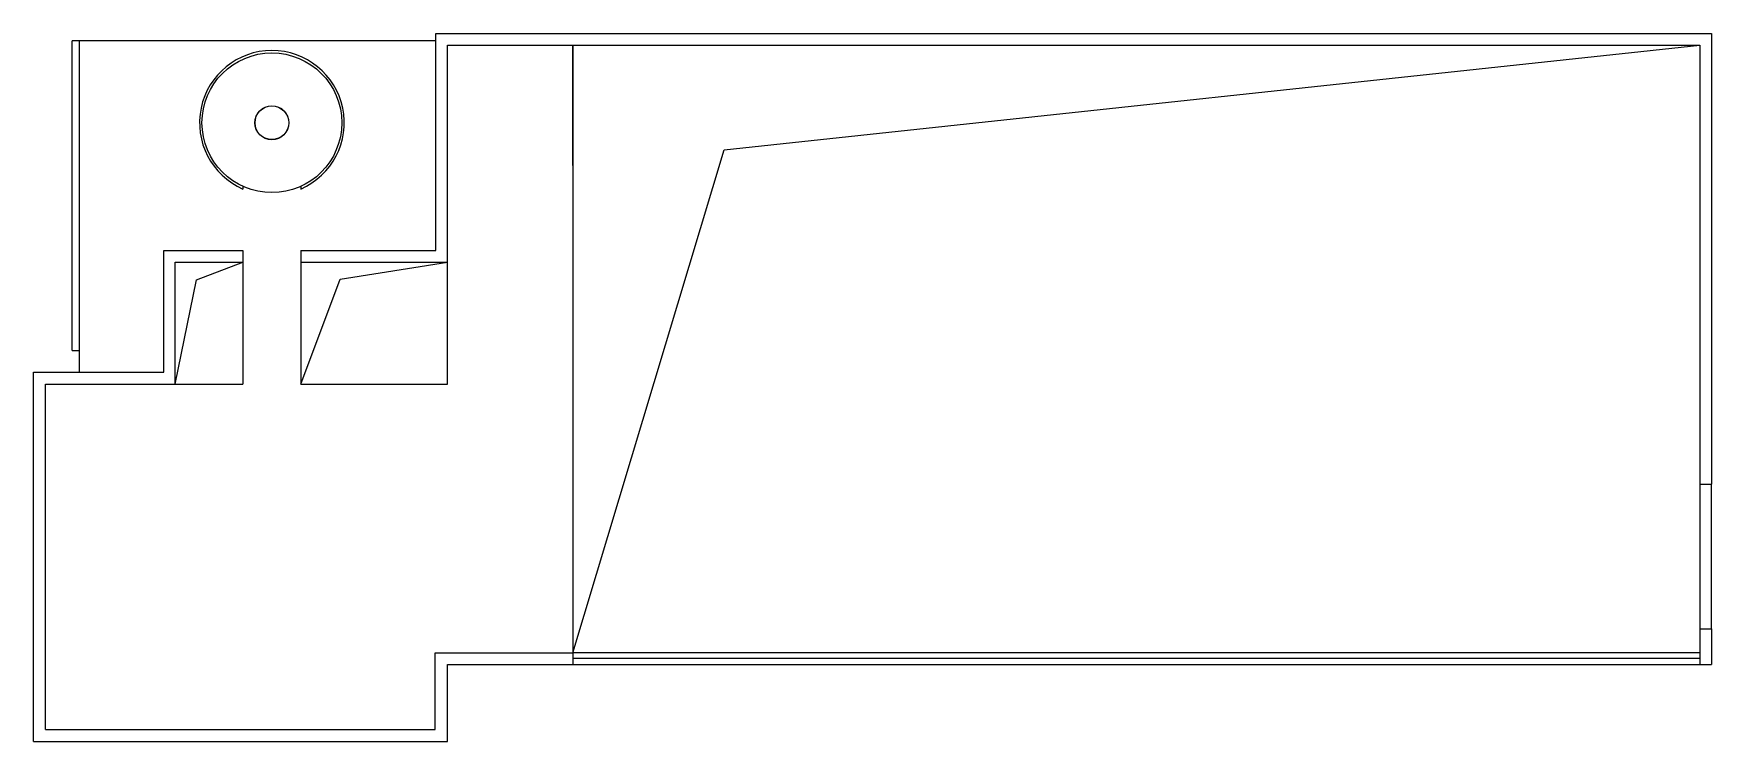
# Model space of a CAD drawing. Header units: millimetres. Extents: x 5625199 to 7433318, y -3316392 to -2552493.
# Drawn here: x 5856901 to 5891706, y -2922370 to -2907677 of the extents above; entities that cross this region are included whole.
import ezdxf

# ---------------------------------------------------------------- set-up
doc = ezdxf.new("R2010")
doc.units = ezdxf.units.MM
doc.layers.add('PL-新建墙体尺寸', color=155, linetype='Continuous')
doc.layers.add('图层 1', color=7, linetype='Continuous')

msp = doc.modelspace()

# ---------------------------------------------------------------- linework, layer by layer
at = {"layer": 'PL-新建墙体尺寸', "color": 250, "ltscale": 500}
for p, q in [((5868084.85, -2910416.69), (5868084.85, -2907916.99)), ((5891465.67, -2917030.39), (5891465.67, -2920030.39)), ((5891705.67, -2920030.39), (5891705.67, -2917030.39)), ((5891465.67, -2920530.39), (5868084.85, -2920530.39)), ((5868084.85, -2920770.39), (5891465.67, -2920770.39))]:
    msp.add_line(p, q, dxfattribs=at)
at = {"layer": 'PL-新建墙体尺寸', "color": 155, "ltscale": 500}
msp.add_line((5868084.85, -2907916.99), (5868084.85, -2920530.39), dxfattribs=at)
at = {"layer": 'PL-新建墙体尺寸', "ltscale": 500}
for p, q in [((5861244.49, -2910849.01), (5861244.49, -2910903.74)), ((5862444.49, -2910849.01), (5862444.49, -2910903.74))]:
    msp.add_line(p, q, dxfattribs=at)
at = {"layer": 'PL-新建墙体尺寸', "color": 3, "ltscale": 500}
msp.add_line((5891465.67, -2920650.39), (5868084.85, -2920650.39), dxfattribs=at)
at = {"layer": 'PL-新建墙体尺寸', "color": 250, "ltscale": 500}
for points in [[(5868084.85, -2920530.39), (5871223.18, -2910088.37), (5891465.67, -2907916.99)], [(5859841.25, -2914957.62), (5860277.71, -2912791.82), (5861244.49, -2912418.97)], [(5862444.49, -2914957.62), (5863263.94, -2912778.61), (5865484.44, -2912418.97)]]:
    msp.add_lwpolyline(points, dxfattribs=at)
at = {"layer": '图层 1', "color": 155, "lineweight": 25}
for p, q in [((5857701.25, -2914257.62), (5857701.25, -2907828.97)), ((5857851.25, -2907828.97), (5857701.25, -2907828.97)), ((5857851.25, -2914707.62), (5857851.25, -2907828.97)), ((5865244.76, -2907828.97), (5857851.25, -2907828.97)), ((5861244.49, -2912178.97), (5861244.49, -2914957.62)), ((5862444.49, -2912178.97), (5862444.49, -2914957.62)), ((5865484.76, -2912418.97), (5865484.44, -2912418.97)), ((5865484.44, -2914957.62), (5865484.44, -2912418.97)), ((5857701.25, -2914257.62), (5857851.25, -2914257.62)), ((5859841.25, -2914957.62), (5861244.49, -2914957.62)), ((5862444.49, -2914957.62), (5865484.44, -2914957.62))]:
    msp.add_line(p, q, dxfattribs=at)
at = {"layer": '图层 1', "lineweight": 25}
for p, q in [((5865244.76, -2907676.99), (5891705.67, -2907676.99)), ((5865244.76, -2912178.97), (5865244.76, -2907676.99)), ((5865484.76, -2907916.99), (5891465.67, -2907916.99)), ((5865484.76, -2912418.97), (5865484.76, -2907916.99)), ((5891465.67, -2907916.99), (5891465.67, -2917030.39)), ((5891705.67, -2907676.99), (5891705.67, -2917030.39)), ((5859601.25, -2914707.62), (5859601.25, -2912178.97)), ((5859601.25, -2912178.97), (5861244.49, -2912178.97)), ((5859841.25, -2914957.62), (5859841.25, -2912418.97)), ((5859841.25, -2912418.97), (5861244.49, -2912418.97)), ((5862444.49, -2912178.97), (5865244.76, -2912178.97)), ((5862444.49, -2912418.97), (5865484.76, -2912418.97)), ((5856900.93, -2922370.39), (5856900.93, -2914707.62)), ((5856900.93, -2914707.62), (5859601.25, -2914707.62)), ((5857150.93, -2922120.39), (5857150.93, -2914957.62)), ((5857150.93, -2914957.62), (5859841.25, -2914957.62)), ((5891465.67, -2917030.39), (5891705.67, -2917030.39)), ((5891465.67, -2920030.39), (5891465.67, -2920530.39)), ((5891465.67, -2920030.39), (5891465.67, -2920030.39)), ((5891465.67, -2920030.39), (5891705.67, -2920030.39)), ((5891705.67, -2920030.39), (5891705.67, -2920770.39)), ((5865234.76, -2920530.39), (5868084.85, -2920530.39)), ((5865234.76, -2922120.39), (5865234.76, -2920530.39)), ((5865484.76, -2920770.39), (5868084.85, -2920770.39)), ((5865484.76, -2922370.39), (5865484.76, -2920770.39)), ((5868084.85, -2920530.39), (5868084.85, -2920770.39)), ((5891465.67, -2920530.39), (5891465.67, -2920770.39)), ((5891465.67, -2920770.39), (5891705.67, -2920770.39)), ((5857150.93, -2922120.39), (5865234.76, -2922120.39)), ((5856900.93, -2922370.39), (5865484.76, -2922370.39))]:
    msp.add_line(p, q, dxfattribs=at)
at = {"layer": '图层 1', "color": 15, "lineweight": 25}
for radius in [1450, 353, 350]:
    msp.add_circle((5861844.49, -2909528.97), radius, dxfattribs=at)
msp.add_arc((5861844.49, -2909528.97), 1500, 293.578178, 246.421822, dxfattribs=at)

doc.saveas('drawing.dxf')
